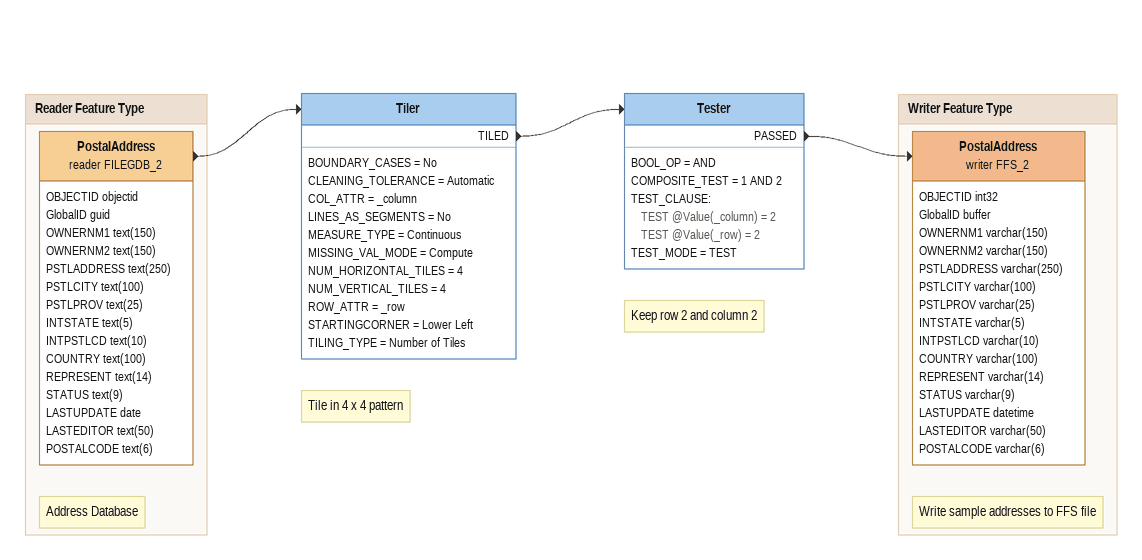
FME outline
Note: Tile in 4 x 4 pattern
Tiler
    BOUNDARY_CASES = No
    CLEANING_TOLERANCE = Automatic
    COL_ATTR = _column
    LINES_AS_SEGMENTS = No
    MEASURE_TYPE = Continuous
    MISSING_VAL_MODE = Compute
    NUM_HORIZONTAL_TILES = 4
    NUM_VERTICAL_TILES = 4
    ROW_ATTR = _row
    STARTINGCORNER = Lower Left
    TILING_TYPE = Number of Tiles
    TILED -> Tester
Note: Keep row 2 and column 2
Tester
    BOOL_OP = AND
    COMPOSITE_TEST = 1 AND 2
    TEST_CLAUSE:
      TEST @Value(_column) = 2
      TEST @Value(_row) = 2
    TEST_MODE = TEST
    PASSED -> PostalAddress (writer FFS_2)

Bookmark: Reader Feature Type
Note: Address Database
PostalAddress (reader FILEGDB_2)
    attributes: OBJECTID objectid, GlobalID guid, OWNERNM1 text(150), OWNERNM2 text(150), PSTLADDRESS text(250), PSTLCITY text(100), PSTLPROV text(25), INTSTATE text(5), INTPSTLCD text(10), COUNTRY text(100), REPRESENT text(14), STATUS text(9), LASTUPDATE date, LASTEDITOR text(50), POSTALCODE text(6)
    -> Tiler

Bookmark: Writer Feature Type
Note: Write sample addresses to FFS file
PostalAddress (writer FFS_2)
    attributes: OBJECTID int32, GlobalID buffer, OWNERNM1 varchar(150), OWNERNM2 varchar(150), PSTLADDRESS varchar(250), PSTLCITY varchar(100), PSTLPROV varchar(25), INTSTATE varchar(5), INTPSTLCD varchar(10), COUNTRY varchar(100), REPRESENT varchar(14), STATUS varchar(9), LASTUPDATE datetime, LASTEDITOR varchar(50), POSTALCODE varchar(6)
